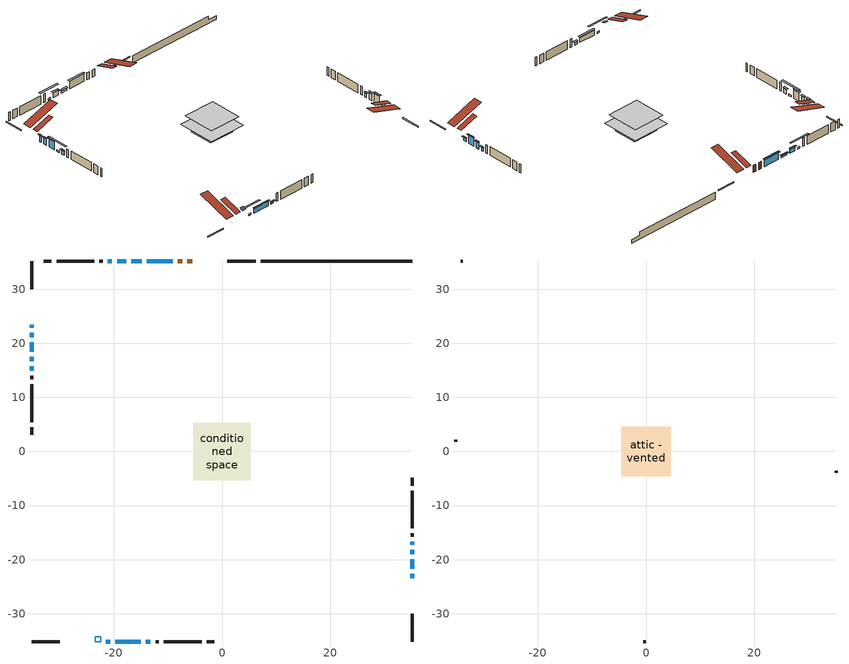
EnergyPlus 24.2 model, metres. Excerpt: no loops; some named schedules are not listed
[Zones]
conditioned space
 floor outside (Floor1 construction): -2.75,-2.75 -2.75,2.75 2.75,2.75 2.75,-2.75 z1.14
 floor outside (Floor2 construction): -2.97,-2.97 -2.97,2.97 2.97,2.97 2.97,-2.97 z1.14
 floor adiabatic (AdiabaticFloorConstruction): -5.35,-5.35 -5.35,5.35 5.35,5.35 5.35,-5.35 z1.14
 floor foundation (Slab1 construction): -3.65,-3.36 -3.65,3.36 3.65,3.36 3.65,-3.36 z-0.89
 wall outside (RimJoist1 construction): 6.24,35.21 0.99,35.21 / -35.21,-35.21 -29.96,-35.21 / -35.21,35.21 -35.21,29.96 / 35.21,-35.21 35.21,-29.96 z1.14:1.44
 wall outside (AdiabaticWallConstruction 1): -5.54,35.21 -6.4,35.21 / -7.33,35.21 -8.19,35.21 z1.14:3.17
 wall outside (AdiabaticWallConstruction): 35.21,-23.43 35.21,-22.59 z1.14:2.16; 35.21,-21.67 35.21,-19.94 / -35.21,20.15 -35.21,18.43 z1.14:3.63; -9.12,35.21 -13.9,35.21 z1.14:3.3; -14.82,35.21 -16.76,35.21 / -14.06,-35.21 -13.22,-35.21 z1.14:1.8; -35.21,23.43 -35.21,22.87 / -35.21,21.95 -35.21,21.08 / 35.21,-19.01 35.21,-18.14 z1.14:3.07; -17.68,35.21 -19.41,35.21 / -35.21,15.76 -35.21,14.89 z1.14:2.46; -20.34,35.21 -21.15,35.21 / -35.21,17.5 -35.21,16.68 / -21.51,-35.21 -20.69,-35.21 z1.14:1.62; -19.76,-35.21 -14.99,-35.21 z1.14:2.56; 35.21,-17.22 35.21,-16.66 z1.14:2.31
 wall outside (Wall1 construction): -22.08,35.21 -22.66,35.21 / -12.29,-35.21 -11.71,-35.21 / -35.21,13.96 -35.21,13.38 / 35.21,-15.73 35.21,-15.15 z1.14:3.58
 wall outside (Wall2 construction): -23.59,35.21 -30.59,35.21 / -10.78,-35.21 -3.78,-35.21 / -35.21,12.45 -35.21,5.45 / 35.21,-14.22 35.21,-7.22 z1.14:3.58
 wall outside (Wall3 construction): -31.52,35.21 -32.92,35.21 / -2.85,-35.21 -1.45,-35.21 / -35.21,4.52 -35.21,3.12 / 35.21,-6.29 35.21,-4.89 z1.14:3.58
 wall foundation (FoundationWall1 construction): 7.17,35.21,-0.89 7.17,35.21,1.14 32.41,35.21,1.14 32.41,35.21,0.1 35.21,35.21,0.1 35.21,35.21,-0.89
 window (WindowConstruction): 35.21,-23.43 35.21,-22.59 z1.14:2.15
 window (WindowConstruction 7): 35.21,-21.66 35.21,-19.94 z1.14:3.63
 window (WindowConstruction 8): -9.12,35.21 -13.9,35.21 z1.14:3.3
 window (WindowConstruction 9): -14.82,35.21 -16.75,35.21 z1.14:1.8
 window (WindowConstruction 10): -35.21,23.43 -35.21,22.87 z1.14:3.07
 window (WindowConstruction 11): -35.21,21.95 -35.21,21.08 z1.14:3.07
 window (WindowConstruction 12): -35.21,20.15 -35.21,18.43 z1.14:3.63
 window (WindowConstruction 1): -17.68,35.21 -19.41,35.21 z1.14:2.46
 window (WindowConstruction 13): -20.34,35.21 -21.15,35.21 z1.14:1.62
 window (WindowConstruction 14): -35.21,17.5 -35.21,16.68 z1.14:1.62
 window (WindowConstruction 15): -21.5,-35.21 -20.69,-35.21 z1.14:1.62
 window (WindowConstruction 2): -35.21,15.75 -35.21,14.89 z1.14:2.46
 window (WindowConstruction 3): -19.76,-35.21 -14.99,-35.21 z1.14:2.56
 window (WindowConstruction 4): -14.06,-35.21 -13.22,-35.21 z1.14:1.8
 window (WindowConstruction 5): 35.21,-19.01 35.21,-18.15 z1.14:3.07
 window (WindowConstruction 6): 35.21,-17.22 35.21,-16.66 z1.14:2.31
 door (Door): -5.54,35.21 -6.4,35.21 z1.14:3.17
 door (Door 1): -7.33,35.21 -8.19,35.21 z1.14:3.17
 ceiling adiabatic (AdiabaticFloorConstruction): 5.35,-5.35 5.35,5.35 -5.35,5.35 -5.35,-5.35 z1.14
 roof outside (Roof2 construction): -4.61,35.21,3.58 -4.61,29.98,5.32 -3.23,29.98,5.32 -3.23,35.21,3.58; -24.36,-35.21,3.58 -24.36,-29.98,5.32 -25.74,-29.98,5.32 -25.74,-35.21,3.58; -35.21,24.36,3.58 -29.98,24.36,5.32 -29.98,25.74,5.32 -35.21,25.74,3.58; 35.21,-24.36,3.58 29.98,-24.36,5.32 29.98,-25.74,5.32 35.21,-25.74,3.58
 roof outside (AdiabaticRoofConstruction): -22.43,-35.22,3.58 -22.43,-34.26,3.89 -23.43,-34.26,3.89 -23.43,-35.22,3.58
 skylight (SkylightConstruction): -22.43,-35.21,3.58 -22.43,-34.27,3.89 -23.43,-34.27,3.89 -23.43,-35.21,3.58
attic - vented
 floor to conditioned space (Floor3 construction Reversed): -4.59,-4.59 -4.59,4.59 4.59,4.59 4.59,-4.59 z3.58
 wall outside (Wall4 construction): -33.85,35.21 -34.29,35.21 / -0.52,-35.21 -0.09,-35.21 / -35.21,2.19 -35.21,1.76 / 35.21,-3.96 35.21,-3.52 z1.14:3.58
 roof outside (Roof1 construction): -2.3,35.21,3.58 -2.3,26.27,6.56 0.06,26.27,6.56 0.06,35.21,3.58; -26.67,-35.21,3.58 -26.67,-26.27,6.56 -29.03,-26.27,6.56 -29.03,-35.21,3.58; -35.21,26.67,3.58 -26.27,26.67,6.56 -26.27,29.03,6.56 -35.21,29.03,3.58; 35.21,-26.67,3.58 26.27,-26.67,6.56 26.27,-29.03,6.56 35.21,-29.03,3.58
shading: 35.21,-22.39 35.21,-23.63 35.63,-23.63 35.63,-22.39 z2.36; 35.21,-19.74 35.21,-21.87 35.63,-21.87 35.63,-19.74 z3.83; -14.1,35.21 -8.92,35.21 -8.92,35.63 -14.1,35.63 z3.5; -16.96,35.21 -14.62,35.21 -14.62,35.63 -16.96,35.63 z2; -35.21,22.67 -35.21,23.63 -35.63,23.63 -35.63,22.67 z3.27; -35.21,20.88 -35.21,22.15 -35.63,22.15 -35.63,20.88 z3.27; -35.21,18.23 -35.21,20.36 -35.63,20.36 -35.63,18.23 z3.83; -19.61,35.21 -17.48,35.21 -17.48,35.63 -19.61,35.63 z2.66; -23.79,35.21 -17.7,35.21 -17.7,35.63 -23.79,35.63 z4.26; -35.21,14.04 -35.21,20.14 -35.63,20.14 -35.63,14.04 z4.26; -18.05,-35.21 -24.14,-35.21 -24.14,-35.63 -18.05,-35.63 z4.26; -35.21,14.69 -35.21,15.96 -35.63,15.96 -35.63,14.69 z2.66; -14.79,-35.21 -19.96,-35.21 -19.96,-35.63 -14.79,-35.63 z2.76; -13.02,-35.21 -14.26,-35.21 -14.26,-35.63 -13.02,-35.63 z2; 35.21,-17.94 35.21,-19.21 35.63,-19.21 35.63,-17.94 z3.27; 35.21,-16.46 35.21,-17.42 35.63,-17.42 35.63,-16.46 z2.51
[Building]
Building 1: Terrain=Suburbs
[Site:Location]
Montreal Intl AP_QC: Latitude {deg}=45.47; Longitude {deg}=-73.74; Time Zone {hr}=-5; Elevation {m}=36; Keep Site Location Information=Yes
[Site:GroundTemperature:Shallow]
2.07863, -0.316383, -0.508184, 0.628371, 5.19101, 9.73239, 13.6695, 16.1636, 16.3755, 14.347, 10.5102, 6.10817
[Site:WaterMainsTemperature]
Calculation Method=Schedule; Temperature Schedule=mains temperature schedule
[Material] Roughness=Rough; Thermal Absorptance=0.9
Name | Thickness {m} | Conductivity {W/m-K} | Density {kg/m3} | Specific Heat {J/kg-K} | Solar Absorptance | Visible Absorptance
asphalt or fiberglass shingles | 0.00635 | 0.162714 | 1121.4 | 1465.45 | 0.4 | 0.4
asphalt or fiberglass shingles 1 | 0.00635 | 0.162714 | 1121.4 | 1465.45 | 0.7 | 0.7
ceiling loosefill ins | 0.169333 | 0.0480833 | 16.02 | 1046.75 | 0.7 | 0.7
ceiling stud and cavity | 0.1397 | 0.0754874 | 65.682 | 1177.47 | 0.7 | 0.7
concrete 4.0 in. | 0.1016 | 1.803125 | 2242.8 | 837.4 | 0.7 | 0.7
concrete 8.0 in. | 0.2032 | 1.803125 | 2242.8 | 837.4 | 0.7 | 0.7
door material | 0.04445 | 0.188738 | 512.64 | 1214.23 | 0.7 | 0.7
door material 1 | 0.04445 | 0.20624 | 512.64 | 1214.23 | 0.7 | 0.7
exterior vertical ins | 0.0424315 | 0.029427 | 32.04 | 1214.23 | 0.7 | 0.7
floor covering | 0.0127 | 0.0433444 | 54.468 | 1339.84 | 0.6 | 0.6
floor rigid ins | 0.103632 | 0.029427 | 32.04 | 1214.23 | 0.7 | 0.7
floor rigid ins 1; roof rigid ins 1; wall rigid ins 1 | 0.512978 | 0.029427 | 32.04 | 1214.23 | 0.7 | 0.7
floor stud and cavity | 0.1397 | 0.0848351 | 92.3553 | 1139.71 | 0.7 | 0.7
floor stud and cavity 1 | 0.1397 | 0.0911719 | 92.3553 | 1139.71 | 0.7 | 0.7
floor stud and cavity 2 | 0.1397 | 1.75129 | 37.0049 | 1207.88 | 0.7 | 0.7
furniture material conditioned space 1 | 0.1524 | 0.115458 | 640.8 | 1214.23 | 0.6 | 0.6
gypsum board | 0.0127 | 0.160291 | 801 | 837.4 | 0.6 | 0.6
gypsum board 1 | 0.0127 | 0.160291 | 801 | 837.4 | 0.7 | 0.7
osb sheathing 0.5 in. | 0.0127 | 0.115458 | 512.64 | 1214.23 | 0.7 | 0.7
osb sheathing 0.75 in. | 0.01905 | 0.115458 | 512.64 | 1214.23 | 0.7 | 0.7
osb sheathing 2.0 in. | 0.0508 | 0.115458 | 512.64 | 1214.23 | 0.7 | 0.7
rim joist rigid ins; roof rigid ins; wall rigid ins | 0.051816 | 0.029427 | 32.04 | 1214.23 | 0.7 | 0.7
rim joist stud and cavity | 0.0508 | 0.278529 | 125.044 | 1163.47 | 0.6 | 0.6
roof stud and cavity | 0.2032 | 0.143929 | 78.34581 | 1123.46 | 0.7 | 0.7
roof stud and cavity 1 | 0.18415 | 1.78685 | 37.0049 | 1207.88 | 0.6 | 0.6
wall stud and cavity | 0.1397 | 0.302827 | 139.0536 | 1170.24 | 0.7 | 0.7
wall stud and cavity 1 | 0.1397 | 0.0823012 | 139.0536 | 1170.24 | 0.7 | 0.7
wall stud and cavity 2 | 0.1397 | 0.228645 | 139.0536 | 1170.24 | 0.7 | 0.7
wall stud and cavity 3 | 0.0889 | 6.1454 | 50.32683 | 1063.81 | 0.6 | 0.6
wall stud and cavity 4 | 0.0889 | 0.380278 | 52.3479 | 1209.89 | 0.7 | 0.7
wall stud and cavity 5 | 0.0889 | 0.391764 | 83.0341 | 1211.67 | 0.7 | 0.7
wood siding | 0.0254 | 0.102417 | 544.68 | 1172.36 | 0.4 | 0.4
wood siding 1 | 0.00254 | 0.102417 | 544.68 | 1172.36 | 0.4 | 0.4
wood siding 2; wood siding 3; wood siding 4 | 0.0254 | 0.102417 | 544.68 | 1172.36 | 0.7 | 0.7
[WindowMaterial:SimpleGlazingSystem]
Name | U-Factor {W/m2-K} | Solar Heat Gain Coefficient
SkylightMaterial | 3.16605 | 0.4395
WindowMaterial | 2.2536 | 0.37
WindowMaterial 1 | 2.20079 | 0.38
WindowMaterial 10 | 2.589168 | 0.28
WindowMaterial 2 | 2.01739 | 0.43
WindowMaterial 3 | 2.7561 | 0.12
WindowMaterial 4 | 2.038402 | 0.44
WindowMaterial 5 | 2.36034 | 0.34
WindowMaterial 6 | 2.15083 | 0.4
WindowMaterial 7 | 1.956071 | 0.44
WindowMaterial 8 | 2.103699 | 0.43
WindowMaterial 9 | 2.15423 | 0.42
[Construction]
AdiabaticFloorConstruction: floor stud and cavity 2, floor rigid ins 1, osb sheathing 0.75 in., floor covering
AdiabaticRoofConstruction: asphalt or fiberglass shingles 1, roof rigid ins 1, osb sheathing 0.75 in., roof stud and cavity 1
AdiabaticWallConstruction: wood siding 3, wall rigid ins 1, wall stud and cavity 4, gypsum board
AdiabaticWallConstruction 1: wood siding 4, wall rigid ins 1, wall stud and cavity 4, gypsum board
Door: door material
Door 1: door material 1
Floor1 construction: floor stud and cavity, floor rigid ins, osb sheathing 0.75 in., floor covering
Floor2 construction: floor stud and cavity 1, osb sheathing 0.75 in., floor covering
Floor3 construction Reversed: gypsum board, ceiling stud and cavity, ceiling loosefill ins
FoundationWall1 construction: concrete 8.0 in., gypsum board 1
furniture construction conditioned space 1: furniture material conditioned space 1
PartitionWallConstruction: gypsum board, wall stud and cavity 5, gypsum board
RimJoist1 construction: wood siding 2, rim joist rigid ins, osb sheathing 2.0 in., rim joist stud and cavity
Roof1 construction: asphalt or fiberglass shingles
Roof2 construction: asphalt or fiberglass shingles, roof rigid ins, osb sheathing 0.75 in., roof stud and cavity, gypsum board
SkylightConstruction: SkylightMaterial
Slab1 construction: concrete 4.0 in.
Wall1 construction: wood siding, wall rigid ins, osb sheathing 0.5 in., wall stud and cavity, gypsum board
Wall2 construction: wood siding, osb sheathing 0.5 in., wall stud and cavity 1, gypsum board
Wall3 construction: wood siding, wall rigid ins, osb sheathing 0.5 in., wall stud and cavity 2, gypsum board
Wall4 construction: wood siding 1, wall stud and cavity 3
WindowConstruction: WindowMaterial
WindowConstruction 1; WindowConstruction 2: WindowMaterial 1
WindowConstruction 10: WindowMaterial 9
WindowConstruction 11; WindowConstruction 5: WindowMaterial 4
WindowConstruction 12; WindowConstruction 7: WindowMaterial 6
WindowConstruction 13; WindowConstruction 14; WindowConstruction 15: WindowMaterial 10
WindowConstruction 3: WindowMaterial 2
WindowConstruction 4: WindowMaterial 3
WindowConstruction 6: WindowMaterial 5
WindowConstruction 8: WindowMaterial 7
WindowConstruction 9: WindowMaterial 8
[Zone] Multiplier=1; Part of Total Floor Area=Yes
Name | Volume {m3}
attic - vented | 40.8442
conditioned space | 425.6
[Space]
Name | Zone | Volume {m3}
attic - vented 1 | attic - vented | 40.8442
conditioned space 1 | conditioned space | 425.6
[ZoneInfiltration:EffectiveLeakageArea]
infil attic - vented 1: Zone or Space=attic - vented 1; Schedule=Always On Discrete; Effective Air Leakage Area {cm2}=3374.8; Stack Coefficient=0.000376937; Wind Coefficient=1.31176e-05
[ZoneMixing]
whole house fan mix: Zone or Space=attic - vented; Schedule=Always On Continuous; Design Flow Rate Calculation Method=Flow/Zone; Design Flow Rate {m3/s}=0; Source Zone or Space=conditioned space
[SurfaceProperty:ExposedFoundationPerimeter]
Slab1: Exposed Perimeter Calculation Method=TotalExposedPerimeter; Total Exposed Perimeter {m}=28.043
[InternalMass] Zone or ZoneList=conditioned space; Space or SpaceList=conditioned space 1
Name | Construction | Surface Area {m2}
furniture mass conditioned space 1 | furniture construction conditioned space 1 | 91.668
partition wall mass | PartitionWallConstruction | 229.17
[Lights]
interior lighting: Zone or ZoneList or Space or SpaceList=conditioned space 1; Schedule=interior lighting schedule; Design Level Calculation Method=LightingLevel; Lighting Level {W}=343.2; Return Air Fraction=0; Fraction Radiant=0.6; Fraction Visible=0.2; Fraction Replaceable=1
[People]
occupants: Zone or ZoneList or Space or SpaceList=conditioned space 1; Number of People Schedule=occupants schedule; Number of People Calculation Method=People; Number of People=3; Fraction Radiant=0.314171; Sensible Heat Fraction=0.56303; Activity Level Schedule=occupants activity schedule; Carbon Dioxide Generation Rate {m3/s-W}=0; Enable ASHRAE 55 Comfort Warnings=No; Mean Radiant Temperature Calculation Type=EnclosureAveraged
[ElectricEquipment] Zone or ZoneList or Space or SpaceList=conditioned space 1; Design Level Calculation Method=EquipmentLevel
Name | Schedule | Design Level {W} | Fraction Latent | Fraction Radiant | Fraction Lost
clothes dryer | clothes dryer schedule | 140.772 | 0.015 | 0.081 | 0.85
clothes washer | clothes washer schedule | 32.1985 | 0.03 | 0.162 | 0.7
cooking range | cooking range schedule | 215.147 | 0.08 | 0.432 | 0.2
dishwasher | dishwasher schedule | 66.8632 | 0.3 | 0.18 | 0.4
fridge | fridge schedule | 72.9452 | 0 | 0.6 | 0
mech vent bath fan 0 | mech vent bath fan 0 schedule | 50.2 | 0 | 0 | 1
mech vent house fan | mech vent house fan schedule | 0 | 0 | 0 | 1
mech vent house fan cfis | mech vent house fan cfis schedule | 0 | 0 | 0 | 0
mech vent range fan 0 | mech vent range fan 0 schedule | 57 | 0 | 0 | 1
misc plug loads | misc plug loads schedule | 494.7 | 0.045 | 0.513 | 0.1
whole house fan | Always On Discrete | 0 | 0 | 0 | 1
[OtherEquipment] Zone or ZoneList or Space or SpaceList=conditioned space 1; Design Level Calculation Method=EquipmentLevel
Name | Fuel Type | Schedule | Design Level {W} | Fraction Latent | Fraction Radiant | Fraction Lost
clothes dryer 1 | Electricity | clothes dryer schedule | 0 | 0.015 | 0.081 | 0.85
cooking range 1 | Electricity | cooking range schedule | 0 | 0.08 | 0.432 | 0.2
general water use latent | None | general water use schedule | 62.594 | 1 | 0 | 0
general water use sensible | None | general water use schedule | -61.6891 | 0 | 0.6 | 0
mech vent house fan latent load | None | Always On Discrete | 0 | 1 | 0 | 0
mech vent house fan sensible load | None | Always On Discrete | 0 | 0 | 0 | 0
water heater energy adjustment1 | Electricity | Always On Discrete | 0.01 | 0 | 0 | 1
[ZoneInfiltration:DesignFlowRate] Zone or ZoneList or Space or SpaceList=conditioned space 1; Schedule=Always On Discrete; Design Flow Rate Calculation Method=Flow/Zone; Design Flow Rate {m3/s}=0
infil flow; natural vent flow; whole house fan flow
[Foundation:Kiva]
Foundation Kiva 1: Initial Indoor Air Temperature {C}=18; Wall Height Above Grade {m}=1.14001; Wall Depth Below Slab {m}=0.2032; Custom Block Material Name 1=exterior vertical ins; Custom Block Depth 1 {m}=2.03; Custom Block X Position 1 {m}=0.2159; Custom Block Z Position 1 {m}=0
[Foundation:Kiva:Settings]
Soil Conductivity {W/m-K}=0.849921; Soil Density {kg/m3}=1842.3; Soil Specific Heat {J/kg-K}=418.7; Ground Solar Absorptivity=0.9; Ground Thermal Absorptivity=0.9; Ground Surface Roughness {m}=0.03; Far-Field Width {m}=40; Deep-Ground Boundary Condition=ZeroFlux; Deep-Ground Depth {m}=40; Minimum Cell Dimension {m}=0.2; Maximum Cell Growth Coefficient=3; Simulation Timestep=Timestep
[Exterior:Lights]
exterior lighting: Schedule=exterior lighting schedule; Design Level {W}=75.6
[Schedule:Constant]
Name | Hourly Value
Always On Continuous; mech vent house fan schedule; mech vent house fan cfis schedule; Always On Discrete | 1
occupants activity schedule | 117.228
fridge schedule | 0
[Schedule:Week:Daily]
interior lighting schedule Week Rule - Jan1-Jan27: interior lighting schedule day, interior lighting schedule day, interior lighting schedule day, interior lighting schedule day, interior lighting schedule day, interior lighting schedule day, interior lighting schedule day, interior lighting schedule default day, interior lighting schedule default day, interior lighting schedule default day, interior lighting schedule default day, interior lighting schedule default day
interior lighting schedule Week Rule - Jan28-Feb3: interior lighting schedule day, interior lighting schedule day, interior lighting schedule day, interior lighting schedule day, interior lighting schedule day 1, interior lighting schedule day 1, interior lighting schedule day 1, interior lighting schedule default day, interior lighting schedule default day, interior lighting schedule default day, interior lighting schedule default day, interior lighting schedule default day
interior lighting schedule Week Rule - Feb4-Feb24: interior lighting schedule day 1, interior lighting schedule day 1, interior lighting schedule day 1, interior lighting schedule day 1, interior lighting schedule day 1, interior lighting schedule day 1, interior lighting schedule day 1, interior lighting schedule default day, interior lighting schedule default day, interior lighting schedule default day, interior lighting schedule default day, interior lighting schedule default day
interior lighting schedule Week Rule - Feb25-Mar3: interior lighting schedule day 1, interior lighting schedule day 1, interior lighting schedule day 1, interior lighting schedule day 1, interior lighting schedule day 2, interior lighting schedule day 2, interior lighting schedule day 2, interior lighting schedule default day, interior lighting schedule default day, interior lighting schedule default day, interior lighting schedule default day, interior lighting schedule default day
interior lighting schedule Week Rule - Mar4-Mar31: interior lighting schedule day 2, interior lighting schedule day 2, interior lighting schedule day 2, interior lighting schedule day 2, interior lighting schedule day 2, interior lighting schedule day 2, interior lighting schedule day 2, interior lighting schedule default day, interior lighting schedule default day, interior lighting schedule default day, interior lighting schedule default day, interior lighting schedule default day
interior lighting schedule Week Rule - Apr1-Apr28: interior lighting schedule day 3, interior lighting schedule day 3, interior lighting schedule day 3, interior lighting schedule day 3, interior lighting schedule day 3, interior lighting schedule day 3, interior lighting schedule day 3, interior lighting schedule default day, interior lighting schedule default day, interior lighting schedule default day, interior lighting schedule default day, interior lighting schedule default day
interior lighting schedule Week Rule - Apr29-May5: interior lighting schedule day 3, interior lighting schedule day 3, interior lighting schedule day 4, interior lighting schedule day 4, interior lighting schedule day 4, interior lighting schedule day 4, interior lighting schedule day 4, interior lighting schedule default day, interior lighting schedule default day, interior lighting schedule default day, interior lighting schedule default day, interior lighting schedule default day
interior lighting schedule Week Rule - May6-May26: interior lighting schedule day 4, interior lighting schedule day 4, interior lighting schedule day 4, interior lighting schedule day 4, interior lighting schedule day 4, interior lighting schedule day 4, interior lighting schedule day 4, interior lighting schedule default day, interior lighting schedule default day, interior lighting schedule default day, interior lighting schedule default day, interior lighting schedule default day
interior lighting schedule Week Rule - May27-Jun2: interior lighting schedule day 4, interior lighting schedule day 4, interior lighting schedule day 4, interior lighting schedule day 4, interior lighting schedule day 4, interior lighting schedule day 5, interior lighting schedule day 5, interior lighting schedule default day, interior lighting schedule default day, interior lighting schedule default day, interior lighting schedule default day, interior lighting schedule default day
interior lighting schedule Week Rule - Jun3-Jun30: interior lighting schedule day 5, interior lighting schedule day 5, interior lighting schedule day 5, interior lighting schedule day 5, interior lighting schedule day 5, interior lighting schedule day 5, interior lighting schedule day 5, interior lighting schedule default day, interior lighting schedule default day, interior lighting schedule default day, interior lighting schedule default day, interior lighting schedule default day
interior lighting schedule Week Rule - Jul1-Jul28: interior lighting schedule day 6, interior lighting schedule day 6, interior lighting schedule day 6, interior lighting schedule day 6, interior lighting schedule day 6, interior lighting schedule day 6, interior lighting schedule day 6, interior lighting schedule default day, interior lighting schedule default day, interior lighting schedule default day, interior lighting schedule default day, interior lighting schedule default day
interior lighting schedule Week Rule - Jul29-Aug4: interior lighting schedule day 6, interior lighting schedule day 6, interior lighting schedule day 6, interior lighting schedule day 7, interior lighting schedule day 7, interior lighting schedule day 7, interior lighting schedule day 7, interior lighting schedule default day, interior lighting schedule default day, interior lighting schedule default day, interior lighting schedule default day, interior lighting schedule default day
interior lighting schedule Week Rule - Aug5-Aug25: interior lighting schedule day 7, interior lighting schedule day 7, interior lighting schedule day 7, interior lighting schedule day 7, interior lighting schedule day 7, interior lighting schedule day 7, interior lighting schedule day 7, interior lighting schedule default day, interior lighting schedule default day, interior lighting schedule default day, interior lighting schedule default day, interior lighting schedule default day
interior lighting schedule Week Rule - Aug26-Sep1: interior lighting schedule day 7, interior lighting schedule day 7, interior lighting schedule day 7, interior lighting schedule day 7, interior lighting schedule day 7, interior lighting schedule day 7, interior lighting schedule day 8, interior lighting schedule default day, interior lighting schedule default day, interior lighting schedule default day, interior lighting schedule default day, interior lighting schedule default day
interior lighting schedule Week Rule - Sep2-Sep29: interior lighting schedule day 8, interior lighting schedule day 8, interior lighting schedule day 8, interior lighting schedule day 8, interior lighting schedule day 8, interior lighting schedule day 8, interior lighting schedule day 8, interior lighting schedule default day, interior lighting schedule default day, interior lighting schedule default day, interior lighting schedule default day, interior lighting schedule default day
interior lighting schedule Week Rule - Sep30-Oct6: interior lighting schedule day 8, interior lighting schedule day 9, interior lighting schedule day 9, interior lighting schedule day 9, interior lighting schedule day 9, interior lighting schedule day 9, interior lighting schedule day 9, interior lighting schedule default day, interior lighting schedule default day, interior lighting schedule default day, interior lighting schedule default day, interior lighting schedule default day
interior lighting schedule Week Rule - Oct7-Oct27: interior lighting schedule day 9, interior lighting schedule day 9, interior lighting schedule day 9, interior lighting schedule day 9, interior lighting schedule day 9, interior lighting schedule day 9, interior lighting schedule day 9, interior lighting schedule default day, interior lighting schedule default day, interior lighting schedule default day, interior lighting schedule default day, interior lighting schedule default day
interior lighting schedule Week Rule - Oct28-Nov3: interior lighting schedule day 9, interior lighting schedule day 9, interior lighting schedule day 9, interior lighting schedule day 9, interior lighting schedule day 10, interior lighting schedule day 10, interior lighting schedule day 10, interior lighting schedule default day, interior lighting schedule default day, interior lighting schedule default day, interior lighting schedule default day, interior lighting schedule default day
interior lighting schedule Week Rule - Nov4-Nov24: interior lighting schedule day 10, interior lighting schedule day 10, interior lighting schedule day 10, interior lighting schedule day 10, interior lighting schedule day 10, interior lighting schedule day 10, interior lighting schedule day 10, interior lighting schedule default day, interior lighting schedule default day, interior lighting schedule default day, interior lighting schedule default day, interior lighting schedule default day
interior lighting schedule Week Rule - Nov25-Dec1: interior lighting schedule day 10, interior lighting schedule day 10, interior lighting schedule day 10, interior lighting schedule day 10, interior lighting schedule day 10, interior lighting schedule day 10, interior lighting schedule day 11, interior lighting schedule default day, interior lighting schedule default day, interior lighting schedule default day, interior lighting schedule default day, interior lighting schedule default day
interior lighting schedule Week Rule - Dec2-Dec31: interior lighting schedule day 11, interior lighting schedule day 11, interior lighting schedule day 11, interior lighting schedule day 11, interior lighting schedule day 11, interior lighting schedule day 11, interior lighting schedule day 11, interior lighting schedule default day, interior lighting schedule default day, interior lighting schedule default day, interior lighting schedule default day, interior lighting schedule default day
occupants schedule Week Rule - Jan1-Dec31: occupants schedule day, occupants schedule day, occupants schedule day, occupants schedule day, occupants schedule day, occupants schedule day, occupants schedule day, occupants schedule default day, occupants schedule default day, occupants schedule default day, occupants schedule default day, occupants schedule default day
clothes dryer schedule Week Rule - Jan1-Dec31: clothes dryer schedule day, clothes dryer schedule day, clothes dryer schedule day, clothes dryer schedule day, clothes dryer schedule day, clothes dryer schedule day, clothes dryer schedule day, clothes dryer schedule default day, clothes dryer schedule default day, clothes dryer schedule default day, clothes dryer schedule default day, clothes dryer schedule default day
clothes washer schedule Week Rule - Jan1-Dec31: clothes washer schedule day, clothes washer schedule day, clothes washer schedule day, clothes washer schedule day, clothes washer schedule day, clothes washer schedule day, clothes washer schedule day, clothes washer schedule default day, clothes washer schedule default day, clothes washer schedule default day, clothes washer schedule default day, clothes washer schedule default day
cooking range schedule Week Rule - Jan1-Dec31: cooking range schedule day, cooking range schedule day, cooking range schedule day, cooking range schedule day, cooking range schedule day, cooking range schedule day, cooking range schedule day, cooking range schedule default day, cooking range schedule default day, cooking range schedule default day, cooking range schedule default day, cooking range schedule default day
dishwasher schedule Week Rule - Jan1-Dec31: dishwasher schedule day, dishwasher schedule day, dishwasher schedule day, dishwasher schedule day, dishwasher schedule day, dishwasher schedule day, dishwasher schedule day, dishwasher schedule default day, dishwasher schedule default day, dishwasher schedule default day, dishwasher schedule default day, dishwasher schedule default day
mech vent bath fan 0 schedule Week Rule - Jan1-Dec31: mech vent bath fan 0 schedule day, mech vent bath fan 0 schedule day, mech vent bath fan 0 schedule day, mech vent bath fan 0 schedule day, mech vent bath fan 0 schedule day, mech vent bath fan 0 schedule day, mech vent bath fan 0 schedule day, mech vent bath fan 0 schedule default day, mech vent bath fan 0 schedule default day, mech vent bath fan 0 schedule default day, mech vent bath fan 0 schedule default day, mech vent bath fan 0 schedule default day
mech vent range fan 0 schedule Week Rule - Jan1-Dec31: mech vent range fan 0 schedule day, mech vent range fan 0 schedule day, mech vent range fan 0 schedule day, mech vent range fan 0 schedule day, mech vent range fan 0 schedule day, mech vent range fan 0 schedule day, mech vent range fan 0 schedule day, mech vent range fan 0 schedule default day, mech vent range fan 0 schedule default day, mech vent range fan 0 schedule default day, mech vent range fan 0 schedule default day, mech vent range fan 0 schedule default day
misc plug loads schedule Week Rule - Jan1-Dec31: misc plug loads schedule day, misc plug loads schedule day, misc plug loads schedule day, misc plug loads schedule day, misc plug loads schedule day, misc plug loads schedule day, misc plug loads schedule day, misc plug loads schedule default day, misc plug loads schedule default day, misc plug loads schedule default day, misc plug loads schedule default day, misc plug loads schedule default day
general water use schedule Week Rule - Jan1-Dec31: general water use schedule day, general water use schedule day, general water use schedule day, general water use schedule day, general water use schedule day, general water use schedule day, general water use schedule day, general water use schedule default day, general water use schedule default day, general water use schedule default day, general water use schedule default day, general water use schedule default day
exterior lighting schedule Week Rule - Jan1-Jan27: exterior lighting schedule day, exterior lighting schedule day, exterior lighting schedule day, exterior lighting schedule day, exterior lighting schedule day, exterior lighting schedule day, exterior lighting schedule day, exterior lighting schedule default day, exterior lighting schedule default day, exterior lighting schedule default day, exterior lighting schedule default day, exterior lighting schedule default day
exterior lighting schedule Week Rule - Jan28-Feb3: exterior lighting schedule day, exterior lighting schedule day, exterior lighting schedule day, exterior lighting schedule day, exterior lighting schedule day 1, exterior lighting schedule day 1, exterior lighting schedule day 1, exterior lighting schedule default day, exterior lighting schedule default day, exterior lighting schedule default day, exterior lighting schedule default day, exterior lighting schedule default day
exterior lighting schedule Week Rule - Feb4-Feb24: exterior lighting schedule day 1, exterior lighting schedule day 1, exterior lighting schedule day 1, exterior lighting schedule day 1, exterior lighting schedule day 1, exterior lighting schedule day 1, exterior lighting schedule day 1, exterior lighting schedule default day, exterior lighting schedule default day, exterior lighting schedule default day, exterior lighting schedule default day, exterior lighting schedule default day
exterior lighting schedule Week Rule - Feb25-Mar3: exterior lighting schedule day 1, exterior lighting schedule day 1, exterior lighting schedule day 1, exterior lighting schedule day 1, exterior lighting schedule day 2, exterior lighting schedule day 2, exterior lighting schedule day 2, exterior lighting schedule default day, exterior lighting schedule default day, exterior lighting schedule default day, exterior lighting schedule default day, exterior lighting schedule default day
exterior lighting schedule Week Rule - Mar4-Mar31: exterior lighting schedule day 2, exterior lighting schedule day 2, exterior lighting schedule day 2, exterior lighting schedule day 2, exterior lighting schedule day 2, exterior lighting schedule day 2, exterior lighting schedule day 2, exterior lighting schedule default day, exterior lighting schedule default day, exterior lighting schedule default day, exterior lighting schedule default day, exterior lighting schedule default day
exterior lighting schedule Week Rule - Apr1-Apr28: exterior lighting schedule day 3, exterior lighting schedule day 3, exterior lighting schedule day 3, exterior lighting schedule day 3, exterior lighting schedule day 3, exterior lighting schedule day 3, exterior lighting schedule day 3, exterior lighting schedule default day, exterior lighting schedule default day, exterior lighting schedule default day, exterior lighting schedule default day, exterior lighting schedule default day
exterior lighting schedule Week Rule - Apr29-May5: exterior lighting schedule day 3, exterior lighting schedule day 3, exterior lighting schedule day 4, exterior lighting schedule day 4, exterior lighting schedule day 4, exterior lighting schedule day 4, exterior lighting schedule day 4, exterior lighting schedule default day, exterior lighting schedule default day, exterior lighting schedule default day, exterior lighting schedule default day, exterior lighting schedule default day
[Schedule:Year]
interior lighting schedule: interior lighting schedule Week Rule - Jan1-Jan27, 1, 1, 1, 27, interior lighting schedule Week Rule - Jan28-Feb3, 1, 28, 2, 3, interior lighting schedule Week Rule - Feb4-Feb24, 2, 4, 2, 24, interior lighting schedule Week Rule - Feb25-Mar3, 2, 25, 3, 3, interior lighting schedule Week Rule - Mar4-Mar31, 3, 4, 3, 31, interior lighting schedule Week Rule - Apr1-Apr28, 4, 1, 4, 28, interior lighting schedule Week Rule - Apr29-May5, 4, 29, 5, 5, interior lighting schedule Week Rule - May6-May26, 5, 6, 5, 26, interior lighting schedule Week Rule - May27-Jun2, 5, 27, 6, 2, interior lighting schedule Week Rule - Jun3-Jun30, 6, 3, 6, 30, interior lighting schedule Week Rule - Jul1-Jul28, 7, 1, 7, 28, interior lighting schedule Week Rule - Jul29-Aug4, 7, 29, 8, 4, interior lighting schedule Week Rule - Aug5-Aug25, 8, 5, 8, 25, interior lighting schedule Week Rule - Aug26-Sep1, 8, 26, 9, 1, interior lighting schedule Week Rule - Sep2-Sep29, 9, 2, 9, 29, interior lighting schedule Week Rule - Sep30-Oct6, 9, 30, 10, 6, interior lighting schedule Week Rule - Oct7-Oct27, 10, 7, 10, 27, interior lighting schedule Week Rule - Oct28-Nov3, 10, 28, 11, 3, interior lighting schedule Week Rule - Nov4-Nov24, 11, 4, 11, 24, interior lighting schedule Week Rule - Nov25-Dec1, 11, 25, 12, 1, interior lighting schedule Week Rule - Dec2-Dec31, 12, 2, 12, 31
occupants schedule: occupants schedule Week Rule - Jan1-Dec31, 1, 1, 12, 31
clothes dryer schedule: clothes dryer schedule Week Rule - Jan1-Dec31, 1, 1, 12, 31
clothes washer schedule: clothes washer schedule Week Rule - Jan1-Dec31, 1, 1, 12, 31
cooking range schedule: cooking range schedule Week Rule - Jan1-Dec31, 1, 1, 12, 31
dishwasher schedule: dishwasher schedule Week Rule - Jan1-Dec31, 1, 1, 12, 31
mech vent bath fan 0 schedule: mech vent bath fan 0 schedule Week Rule - Jan1-Dec31, 1, 1, 12, 31
mech vent range fan 0 schedule: mech vent range fan 0 schedule Week Rule - Jan1-Dec31, 1, 1, 12, 31
misc plug loads schedule: misc plug loads schedule Week Rule - Jan1-Dec31, 1, 1, 12, 31
general water use schedule: general water use schedule Week Rule - Jan1-Dec31, 1, 1, 12, 31
exterior lighting schedule: exterior lighting schedule Week Rule - Jan1-Jan27, 1, 1, 1, 27, exterior lighting schedule Week Rule - Jan28-Feb3, 1, 28, 2, 3, exterior lighting schedule Week Rule - Feb4-Feb24, 2, 4, 2, 24, exterior lighting schedule Week Rule - Feb25-Mar3, 2, 25, 3, 3, exterior lighting schedule Week Rule - Mar4-Mar31, 3, 4, 3, 31, exterior lighting schedule Week Rule - Apr1-Apr28, 4, 1, 4, 28, exterior lighting schedule Week Rule - Apr29-May5, 4, 29, 5, 5, exterior lighting schedule Week Rule - May6-May26, 5, 6, 5, 26, exterior lighting schedule Week Rule - May27-Jun2, 5, 27, 6, 2, exterior lighting schedule Week Rule - Jun3-Jun30, 6, 3, 6, 30, exterior lighting schedule Week Rule - Jul1-Jul28, 7, 1, 7, 28, exterior lighting schedule Week Rule - Jul29-Aug4, 7, 29, 8, 4, exterior lighting schedule Week Rule - Aug5-Aug25, 8, 5, 8, 25, exterior lighting schedule Week Rule - Aug26-Sep1, 8, 26, 9, 1, exterior lighting schedule Week Rule - Sep2-Sep29, 9, 2, 9, 29, exterior lighting schedule Week Rule - Sep30-Oct6, 9, 30, 10, 6, exterior lighting schedule Week Rule - Oct7-Oct27, 10, 7, 10, 27, exterior lighting schedule Week Rule - Oct28-Nov3, 10, 28, 11, 3, exterior lighting schedule Week Rule - Nov4-Nov24, 11, 4, 11, 24, exterior lighting schedule Week Rule - Nov25-Dec1, 11, 25, 12, 1, exterior lighting schedule Week Rule - Dec2-Dec31, 12, 2, 12, 31
[Schedule:Compact]
mains temperature schedule: Through: 01/01, For: AllDays, Until: 24:00, 6.56833, Through: 01/02, For: AllDays, Until: 24:00, 6.48722, Through: 01/03, For: AllDays, Until: 24:00, 6.40722, Through: 01/04, For: AllDays, Until: 24:00, 6.32889, Through: 01/05, For: AllDays, Until: 24:00, 6.25167, Through: 01/06, For: AllDays, Until: 24:00, 6.17611, Through: 01/07, For: AllDays, Until: 24:00, 6.10222, Through: 01/08, For: AllDays, Until: 24:00, 6.02944, Through: 01/09, For: AllDays, Until: 24:00, 5.95833, Through: 01/10, For: AllDays, Until: 24:00, 5.88889, Through: 01/11, For: AllDays, Until: 24:00, 5.82056, Through: 01/12, For: AllDays, Until: 24:00, 5.75444, Through: 01/13, For: AllDays, Until: 24:00, 5.68944, Through: 01/14, For: AllDays, Until: 24:00, 5.62611, Through: 01/15, For: AllDays, Until: 24:00, 5.56444, Through: 01/16, For: AllDays, Until: 24:00, 5.50444, Through: 01/17, For: AllDays, Until: 24:00, 5.44611, Through: 01/18, For: AllDays, Until: 24:00, 5.38944, Through: 01/19, For: AllDays, Until: 24:00, 5.33389, Through: 01/20, For: AllDays, Until: 24:00, 5.28111, Through: 01/21, For: AllDays, Until: 24:00, 5.22944, Through: 01/22, For: AllDays, Until: 24:00, 5.17944, Through: 01/23, For: AllDays, Until: 24:00, 5.13111, Through: 01/24, For: AllDays, Until: 24:00, 5.085, Through: 01/25, For: AllDays, Until: 24:00, 5.04056, Through: 01/26, For: AllDays, Until: 24:00, 4.99778, Through: 01/27, For: AllDays, Until: 24:00, 4.95667, Through: 01/28, For: AllDays, Until: 24:00, 4.91778, Through: 01/29, For: AllDays, Until: 24:00, 4.88056, Through: 01/30, For: AllDays, Until: 24:00, 4.845, Through: 01/31, For: AllDays, Until: 24:00, 4.81167, Through: 02/01, For: AllDays, Until: 24:00, 4.77944, Through: 02/02, For: AllDays, Until: 24:00, 4.75, Through: 02/03, For: AllDays, Until: 24:00, 4.72167, Through: 02/04, For: AllDays, Until: 24:00, 4.69611, Through: 02/05, For: AllDays, Until: 24:00, 4.67167, Through: 02/06, For: AllDays, Until: 24:00, 4.64944, Through: 02/07, For: AllDays, Until: 24:00, 4.62889, Through: 02/08, For: AllDays, Until: 24:00, 4.61056, Through: 02/09, For: AllDays, Until: 24:00, 4.59389, Through: 02/10, For: AllDays, Until: 24:00, 4.57944, Through: 02/11, For: AllDays, Until: 24:00, 4.56667, Through: 02/12, For: AllDays, Until: 24:00, 4.55611, Through: 02/13, For: AllDays, Until: 24:00, 4.54722, Through: 02/14, For: AllDays, Until: 24:00, 4.54056, Through: 02/15, For: AllDays, Until: 24:00, 4.53556, Through: 02/16, For: AllDays, Until: 24:00, 4.53278, Through: 02/17, For: AllDays, Until: 24:00, 4.53167, Through: 02/18, For: AllDays, Until: 24:00, 4.53278, Through: 02/19, For: AllDays, Until: 24:00, 4.53556, Through: 02/20, For: AllDays, Until: 24:00, 4.54056, Through: 02/21, For: AllDays, Until: 24:00, 4.54722, Through: 02/22, For: AllDays, Until: 24:00, 4.55611, Through: 02/23, For: AllDays, Until: 24:00, 4.56667, Through: 02/24, For: AllDays, Until: 24:00, 4.57944, Through: 02/25, For: AllDays, Until: 24:00, 4.59389, Through: 02/26, For: AllDays, Until: 24:00, 4.61056, Through: 02/27, For: AllDays, Until: 24:00, 4.62889, Through: 02/28, For: AllDays, Until: 24:00, 4.64889, Through: 03/01, For: AllDays, Until: 24:00, 4.67111, Through: 03/02, For: AllDays, Until: 24:00, 4.69556, Through: 03/03, For: AllDays, Until: 24:00, 4.72167, Through: 03/04, For: AllDays, Until: 24:00, 4.74944, Through: 03/05, For: AllDays, Until: 24:00, 4.77944, Through: 03/06, For: AllDays, Until: 24:00, 4.81111, Through: 03/07, For: AllDays, Until: 24:00, 4.84444, Through: 03/08, For: AllDays, Until: 24:00, 4.88, Through: 03/09, For: AllDays, Until: 24:00, 4.91722, Through: 03/10, For: AllDays, Until: 24:00, 4.95611, Through: 03/11, For: AllDays, Until: 24:00, 4.99722, Through: 03/12, For: AllDays, Until: 24:00, 5.04, Through: 03/13, For: AllDays, Until: 24:00, 5.08444, Through: 03/14, For: AllDays, Until: 24:00, 5.13056, Through: 03/15, For: AllDays, Until: 24:00, 5.17889, Through: 03/16, For: AllDays, Until: 24:00, 5.22833, Through: 03/17, For: AllDays, Until: 24:00, 5.28, Through: 03/18, For: AllDays, Until: 24:00, 5.33333, Through: 03/19, For: AllDays, Until: 24:00, 5.38833, Through: 03/20, For: AllDays, Until: 24:00, 5.445, Through: 03/21, For: AllDays, Until: 24:00, 5.50333, Through: 03/22, For: AllDays, Until: 24:00, 5.56333, Through: 03/23, For: AllDays, Until: 24:00, 5.625, Through: 03/24, For: AllDays, Until: 24:00, 5.68833, Through: 03/25, For: AllDays, Until: 24:00, 5.75333, Through: 03/26, For: AllDays, Until: 24:00, 5.81944, Through: 03/27, For: AllDays, Until: 24:00, 5.88778, Through: 03/28, For: AllDays, Until: 24:00, 5.95722, Through: 03/29, For: AllDays, Until: 24:00, 6.02833, Through: 03/30, For: AllDays, Until: 24:00, 6.10111, Through: 03/31, For: AllDays, Until: 24:00, 6.175, Through: 04/01, For: AllDays, Until: 24:00, 6.25056, Through: 04/02, For: AllDays, Until: 24:00, 6.32778, Through: 04/03, For: AllDays, Until: 24:00, 6.40611, Through: 04/04, For: AllDays, Until: 24:00, 6.48556, Through: 04/05, For: AllDays, Until: 24:00, 6.56722, Through: 04/06, For: AllDays, Until: 24:00, 6.64944, Through: 04/07, For: AllDays, Until: 24:00, 6.73333, Through: 04/08, For: AllDays, Until: 24:00, 6.81833, Through: 04/09, For: AllDays, Until: 24:00, 6.905, Through: 04/10, For: AllDays, Until: 24:00, 6.99278, Through: 04/11, For: AllDays, Until: 24:00, 7.08111, Through: 04/12, For: AllDays, Until: 24:00, 7.17167, Through: 04/13, For: AllDays, Until: 24:00, 7.26278, Through: 04/14, For: AllDays, Until: 24:00, 7.355, Through: 04/15, For: AllDays, Until: 24:00, 7.44833, Through: 04/16, For: AllDays, Until: 24:00, 7.54278, Through: 04/17, For: AllDays, Until: 24:00, 7.63889, Through: 04/18, For: AllDays, Until: 24:00, 7.735, Through: 04/19, For: AllDays, Until: 24:00, 7.83278, Through: 04/20, For: AllDays, Until: 24:00, 7.93167, Through: 04/21, For: AllDays, Until: 24:00, 8.03111, Through: 04/22, For: AllDays, Until: 24:00, 8.13167, Through: 04/23, For: AllDays, Until: 24:00, 8.23278, Through: 04/24, For: AllDays, Until: 24:00, 8.335, Through: 04/25, For: AllDays, Until: 24:00, 8.43778, Through: 04/26, For: AllDays, Until: 24:00, 8.54167, Through: 04/27, For: AllDays, Until: 24:00, 8.64611, Through: 04/28, For: AllDays, Until: 24:00, 8.75167, Through: 04/29, For: AllDays, Until: 24:00, 8.85778, Through: 04/30, For: AllDays, Until: 24:00, 8.96444, Through: 05/01, For: AllDays, Until: 24:00, 9.07167, Through: 05/02, For: AllDays, Until: 24:00, 9.17944, Through: 05/03, For: AllDays, Until: 24:00, 9.28778, Through: 05/04, For: AllDays, Until: 24:00, 9.39667, Through: 05/05, For: AllDays, Until: 24:00, 9.50667, Through: 05/06, For: AllDays, Until: 24:00, 9.61667, Through: 05/07, For: AllDays, Until: 24:00, 9.72667, Through: 05/08, For: AllDays, Until: 24:00, 9.83778, Through: 05/09, For: AllDays, Until: 24:00, 9.94889, Through: 05/10, For: AllDays, Until: 24:00, 10.0606, Through: 05/11, For: AllDays, Until: 24:00, 10.1722, Through: 05/12, For: AllDays, Until: 24:00, 10.2844, Through: 05/13, For: AllDays, Until: 24:00, 10.3967, Through: 05/14, For: AllDays, Until: 24:00, 10.5094, Through: 05/15, For: AllDays, Until: 24:00, 10.6222, Through: 05/16, For: AllDays, Until: 24:00, 10.735, Through: 05/17, For: AllDays, Until: 24:00, 10.8478, Through: 05/18, For: AllDays, Until: 24:00, 10.9611, Through: 05/19, For: AllDays, Until: 24:00, 11.0744, Through: 05/20, For: AllDays, Until: 24:00, 11.1872, Through: 05/21, For: AllDays, Until: 24:00, 11.3006, Through: 05/22, For: AllDays, Until: 24:00, 11.4133, Through: 05/23, For: AllDays, Until: 24:00, 11.5267, Through: 05/24, For: AllDays, Until: 24:00, 11.6394, Through: 05/25, For: AllDays, Until: 24:00, 11.7522, Through: 05/26, For: AllDays, Until: 24:00, 11.8644, Through: 05/27, For: AllDays, Until: 24:00, 11.9767, Through: 05/28, For: AllDays, Until: 24:00, 12.0889, Through: 05/29, For: AllDays, Until: 24:00, 12.2006, Through: 05/30, For: AllDays, Until: 24:00, 12.3122, Through: 05/31, For: AllDays, Until: 24:00, 12.4228, Through: 06/01, For: AllDays, Until: 24:00, 12.5339, Through: 06/02, For: AllDays, Until: 24:00, 12.6439, Through: 06/03, For: AllDays, Until: 24:00, 12.7539, Through: 06/04, For: AllDays, Until: 24:00, 12.8628, Through: 06/05, For: AllDays, Until: 24:00, 12.9717, Through: 06/06, For: AllDays, Until: 24:00, 13.08, Through: 06/07, For: AllDays, Until: 24:00, 13.1878, Through: 06/08, For: AllDays, Until: 24:00, 13.2944, Through: 06/09, For: AllDays, Until: 24:00, 13.4011, Through: 06/10, For: AllDays, Until: 24:00, 13.5067, Through: 06/11, For: AllDays, Until: 24:00, 13.6117, Through: 06/12, For: AllDays, Until: 24:00, 13.7156, Through: 06/13, For: AllDays, Until: 24:00, 13.8194, Through: 06/14, For: AllDays, Until: 24:00, 13.9222, Through: 06/15, For: AllDays, Until: 24:00, 14.0239, Through: 06/16, For: AllDays, Until: 24:00, 14.125, Through: 06/17, For: AllDays, Until: 24:00, 14.225, Through: 06/18, For: AllDays, Until: 24:00, 14.3239, Through: 06/19, For: AllDays, Until: 24:00, 14.4222, Through: 06/20, For: AllDays, Until: 24:00, 14.5194, Through: 06/21, For: AllDays, Until: 24:00, 14.6156, Through: 06/22, For: AllDays, Until: 24:00, 14.7106, Through: 06/23, For: AllDays, Until: 24:00, 14.805, Through: 06/24, For: AllDays, Until: 24:00, 14.8978, Through: 06/25, For: AllDays, Until: 24:00, 14.9894, Through: 06/26, For: AllDays, Until: 24:00, 15.0806, Through: 06/27, For: AllDays, Until: 24:00, 15.17, Through: 06/28, For: AllDays, Until: 24:00, 15.2583, Through: 06/29, For: AllDays, Until: 24:00, 15.3456, Through: 06/30, For: AllDays, Until: 24:00, 15.4311, Through: 07/01, For: AllDays, Until: 24:00, 15.5161, Through: 07/02, For: AllDays, Until: 24:00, 15.5989, Through: 07/03, For: AllDays, Until: 24:00, 15.6811, Through: 07/04, For: AllDays, Until: 24:00, 15.7617, Through: 07/05, For: AllDays, Until: 24:00, 15.8411, Through: 07/06, For: AllDays, Until: 24:00, 15.9189, Through: 07/07, For: AllDays, Until: 24:00, 15.995, Through: 07/08, For: AllDays, Until: 24:00, 16.07, Through: 07/09, For: AllDays, Until: 24:00, 16.1433, Through: 07/10, For: AllDays, Until: 24:00, 16.2156, Through: 07/11, For: AllDays, Until: 24:00, 16.2861, Through: 07/12, For: AllDays, Until: 24:00, 16.355, Through: 07/13, For: AllDays, Until: 24:00, 16.4222, Through: 07/14, For: AllDays, Until: 24:00, 16.4878, Through: 07/15, For: AllDays, Until: 24:00, 16.5522, Through: 07/16, For: AllDays, Until: 24:00, 16.615, Through: 07/17, For: AllDays, Until: 24:00, 16.6756, Through: 07/18, For: AllDays, Until: 24:00, 16.735, Through: 07/19, For: AllDays, Until: 24:00, 16.7928, Through: 07/20, For: AllDays, Until: 24:00, 16.8489, Through: 07/21, For: AllDays, Until: 24:00, 16.9028, Through: 07/22, For: AllDays, Until: 24:00, 16.9556, Through: 07/23, For: AllDays, Until: 24:00, 17.0061, Through: 07/24, For: AllDays, Until: 24:00, 17.0556, Through: 07/25, For: AllDays, Until: 24:00, 17.1028, Through: 07/26, For: AllDays, Until: 24:00, 17.1483, Through: 07/27, For: AllDays, Until: 24:00, 17.1917, Through: 07/28, For: AllDays, Until: 24:00, 17.2339, Through: 07/29, For: AllDays, Until: 24:00, 17.2739, Through: 07/30, For: AllDays, Until: 24:00, 17.3122, Through: 07/31, For: AllDays, Until: 24:00, 17.3489, Through: 08/01, For: AllDays, Until: 24:00, 17.3833, Through: 08/02, For: AllDays, Until: 24:00, 17.4161, Through: 08/03, For: AllDays, Until: 24:00, 17.4467, Through: 08/04, For: AllDays, Until: 24:00, 17.4761, Through: 08/05, For: AllDays, Until: 24:00, 17.5028, Through: 08/06, For: AllDays, Until: 24:00, 17.5283, Through: 08/07, For: AllDays, Until: 24:00, 17.5517, Through: 08/08, For: AllDays, Until: 24:00, 17.5728, Through: 08/09, For: AllDays, Until: 24:00, 17.5922, Through: 08/10, For: AllDays, Until: 24:00, 17.61, Through: 08/11, For: AllDays, Until: 24:00, 17.6256, Through: 08/12, For: AllDays, Until: 24:00, 17.6394, Through: 08/13, For: AllDays, Until: 24:00, 17.6511, Through: 08/14, For: AllDays, Until: 24:00, 17.6611, Through: 08/15, For: AllDays, Until: 24:00, 17.6689, Through: 08/16, For: AllDays, Until: 24:00, 17.675, Through: 08/17, For: AllDays, Until: 24:00, 17.6789, Through: 08/18, For: AllDays, Until: 24:00, 17.6811, Through: 08/19, For: AllDays, Until: 24:00, 17.6811, Through: 08/20, For: AllDays, Until: 24:00, 17.6794, Through: 08/21, For: AllDays, Until: 24:00, 17.6756, Through: 08/22, For: AllDays, Until: 24:00, 17.67, Through: 08/23, For: AllDays, Until: 24:00, 17.6622, Through: 08/24, For: AllDays, Until: 24:00, 17.6528, Through: 08/25, For: AllDays, Until: 24:00, 17.6411, Through: 08/26, For: AllDays, Until: 24:00, 17.6278, Through: 08/27, For: AllDays, Until: 24:00, 17.6122, Through: 08/28, For: AllDays, Until: 24:00, 17.595, Through: 08/29, For: AllDays, Until: 24:00, 17.5756, Through: 08/30, For: AllDays, Until: 24:00, 17.5544, Through: 08/31, For: AllDays, Until: 24:00, 17.5311, Through: 09/01, For: AllDays, Until: 24:00, 17.5061, Through: 09/02, For: AllDays, Until: 24:00, 17.4794, Through: 09/03, For: AllDays, Until: 24:00, 17.4506, Through: 09/04, For: AllDays, Until: 24:00, 17.42, Through: 09/05, For: AllDays, Until: 24:00, 17.3878, Through: 09/06, For: AllDays, Until: 24:00, 17.3533, Through: 09/07, For: AllDays, Until: 24:00, 17.3172, Through: 09/08, For: AllDays, Until: 24:00, 17.2789, Through: 09/09, For: AllDays, Until: 24:00, 17.2389, Through: 09/10, For: AllDays, Until: 24:00, 17.1972, Through: 09/11, For: AllDays, Until: 24:00, 17.1539, Through: 09/12, For: AllDays, Until: 24:00, 17.1083, Through: 09/13, For: AllDays, Until: 24:00, 17.0617, Through: 09/14, For: AllDays, Until: 24:00, 17.0128, Through: 09/15, For: AllDays, Until: 24:00, 16.9622, Through: 09/16, For: AllDays, Until: 24:00, 16.9094, Through: 09/17, For: AllDays, Until: 24:00, 16.8556, Through: 09/18, For: AllDays, Until: 24:00, 16.8, Through: 09/19, For: AllDays, Until: 24:00, 16.7422, Through: 09/20, For: AllDays, Until: 24:00, 16.6833, Through: 09/21, For: AllDays, Until: 24:00, 16.6228, Through: 09/22, For: AllDays, Until: 24:00, 16.56, Through: 09/23, For: AllDays, Until: 24:00, 16.4961, Through: 09/24, For: AllDays, Until: 24:00, 16.4306, Through: 09/25, For: AllDays, Until: 24:00, 16.3633, Through: 09/26, For: AllDays, Until: 24:00, 16.295, Through: 09/27, For: AllDays, Until: 24:00, 16.2244, Through: 09/28, For: AllDays, Until: 24:00, 16.1528, Through: 09/29, For: AllDays, Until: 24:00, 16.0794, Through: 09/30, For: AllDays, Until: 24:00, 16.0044, Through: 10/01, For: AllDays, Until: 24:00, 15.9283, Through: 10/02, For: AllDays, Until: 24:00, 15.8511, Through: 10/03, For: AllDays, Until: 24:00, 15.7717, Through: 10/04, For: AllDays, Until: 24:00, 15.6917, Through: 10/05, For: AllDays, Until: 24:00, 15.6094, Through: 10/06, For: AllDays, Until: 24:00, 15.5267, Through: 10/07, For: AllDays, Until: 24:00, 15.4422, Through: 10/08, For: AllDays, Until: 24:00, 15.3567, Through: 10/09, For: AllDays, Until: 24:00, 15.2694, Through: 10/10, For: AllDays, Until: 24:00, 15.1811, Through: 10/11, For: AllDays, Until: 24:00, 15.0917, Through: 10/12, For: AllDays, Until: 24:00, 15.0011, Through: 10/13, For: AllDays, Until: 24:00, 14.9094, Through: 10/14, For: AllDays, Until: 24:00, 14.8167, Through: 10/15, For: AllDays, Until: 24:00, 14.7228, Through: 10/16, For: AllDays, Until: 24:00, 14.6278, Through: 10/17, For: AllDays, Until: 24:00, 14.5317, Through: 10/18, For: AllDays, Until: 24:00, 14.4344, Through: 10/19, For: AllDays, Until: 24:00, 14.3367, Through: 10/20, For: AllDays, Until: 24:00, 14.2378, Through: 10/21, For: AllDays, Until: 24:00, 14.1378, Through: 10/22, For: AllDays, Until: 24:00, 14.0367, Through: 10/23, For: AllDays, Until: 24:00, 13.935, Through: 10/24, For: AllDays, Until: 24:00, 13.8322, Through: 10/25, For: AllDays, Until: 24:00, 13.7289, Through: 10/26, For: AllDays, Until: 24:00, 13.625, Through: 10/27, For: AllDays, Until: 24:00, 13.52, Through: 10/28, For: AllDays, Until: 24:00, 13.4144, Through: 10/29, For: AllDays, Until: 24:00, 13.3083, Through: 10/30, For: AllDays, Until: 24:00, 13.2011, Through: 10/31, For: AllDays, Until: 24:00, 13.0939, Through: 11/01, For: AllDays, Until: 24:00, 12.9856, Through: 11/02, For: AllDays, Until: 24:00, 12.8767, Through: 11/03, For: AllDays, Until: 24:00, 12.7678, Through: 11/04, For: AllDays, Until: 24:00, 12.6578, Through: 11/05, For: AllDays, Until: 24:00, 12.5478, Through: 11/06, For: AllDays, Until: 24:00, 12.4372, Through: 11/07, For: AllDays, Until: 24:00, 12.3261, Through: 11/08, For: AllDays, Until: 24:00, 12.215, Through: 11/09, For: AllDays, Until: 24:00, 12.1033, Through: 11/10, For: AllDays, Until: 24:00, 11.9911, Through: 11/11, For: AllDays, Until: 24:00, 11.8789, Through: 11/12, For: AllDays, Until: 24:00, 11.7667, Through: 11/13, For: AllDays, Until: 24:00, 11.6539, Through: 11/14, For: AllDays, Until: 24:00, 11.5411, Through: 11/15, For: AllDays, Until: 24:00, 11.4278, Through: 11/16, For: AllDays, Until: 24:00, 11.315, Through: 11/17, For: AllDays, Until: 24:00, 11.2017, Through: 11/18, For: AllDays, Until: 24:00, 11.0889, Through: 11/19, For: AllDays, Until: 24:00, 10.9756, Through: 11/20, For: AllDays, Until: 24:00, 10.8622, Through: 11/21, For: AllDays, Until: 24:00, 10.7494, Through: 11/22, For: AllDays, Until: 24:00, 10.6367, Through: 11/23, For: AllDays, Until: 24:00, 10.5239, Through: 11/24, For: AllDays, Until: 24:00, 10.4111, Through: 11/25, For: AllDays, Until: 24:00, 10.2989, Through: 11/26, For: AllDays, Until: 24:00, 10.1867, Through: 11/27, For: AllDays, Until: 24:00, 10.0744, Through: 11/28, For: AllDays, Until: 24:00, 9.96333, Through: 11/29, For: AllDays, Until: 24:00, 9.85167, Through: 11/30, For: AllDays, Until: 24:00, 9.74111, Through: 12/01, For: AllDays, Until: 24:00, 9.63056, Through: 12/02, For: AllDays, Until: 24:00, 9.52056, Through: 12/03, For: AllDays, Until: 24:00, 9.41111, Through: 12/04, For: AllDays, Until: 24:00, 9.30167, Through: 12/05, For: AllDays, Until: 24:00, 9.19333, Through: 12/06, For: AllDays, Until: 24:00, 9.08556, Through: 12/07, For: AllDays, Until: 24:00, 8.97778, Through: 12/08, For: AllDays, Until: 24:00, 8.87111, Through: 12/09, For: AllDays, Until: 24:00, 8.765, Through: 12/10, For: AllDays, Until: 24:00, 8.66, Through: 12/11, For: AllDays, Until: 24:00, 8.555, Through: 12/12, For: AllDays, Until: 24:00, 8.45111, Through: 12/13, For: AllDays, Until: 24:00, 8.34833, Through: 12/14, For: AllDays, Until: 24:00, 8.24611, Through: 12/15, For: AllDays, Until: 24:00, 8.14444, Through: 12/16, For: AllDays, Until: 24:00, 8.04389, Through: 12/17, For: AllDays, Until: 24:00, 7.94444, Through: 12/18, For: AllDays, Until: 24:00, 7.84556, Through: 12/19, For: AllDays, Until: 24:00, 7.74778, Through: 12/20, For: AllDays, Until: 24:00, 7.65111, Through: 12/21, For: AllDays, Until: 24:00, 7.555, Through: 12/22, For: AllDays, Until: 24:00, 7.46056, Through: 12/23, For: AllDays, Until: 24:00, 7.36667, Through: 12/24, For: AllDays, Until: 24:00, 7.27444, Through: 12/25, For: AllDays, Until: 24:00, 7.18278, Through: 12/26, For: AllDays, Until: 24:00, 7.09278, Through: 12/27, For: AllDays, Until: 24:00, 7.00389, Through: 12/28, For: AllDays, Until: 24:00, 6.91611, Through: 12/29, For: AllDays, Until: 24:00, 6.82944, Through: 12/30, For: AllDays, Until: 24:00, 6.74389, Through: 12/31, For: AllDays, Until: 24:00, 6.66
